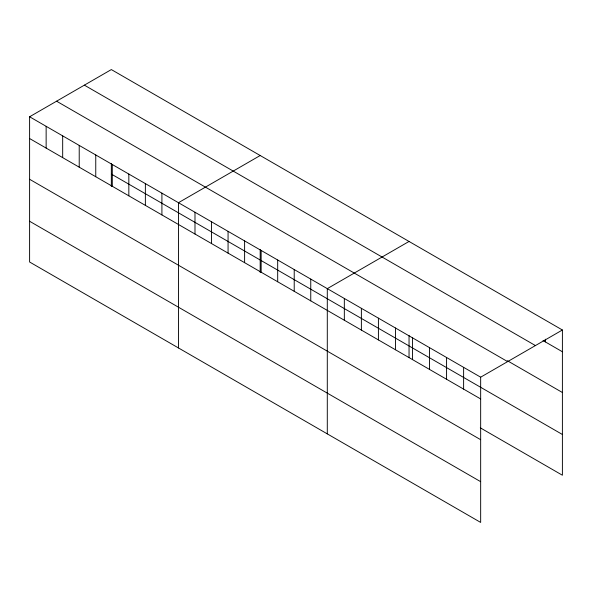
<?xml version="1.0" encoding="UTF-8"?>
<svg xmlns="http://www.w3.org/2000/svg" width="592" height="592" viewBox="0 0 592 592"><rect width="100%" height="100%" fill="white"/><g stroke="black" fill="none" stroke-linecap="round" stroke-linejoin="round"><path stroke-width="0.89" d="M29.6 116.772L480.66 377.185L480.66 522.425L29.6 262.004L29.6 116.772L111.34 69.575L562.4 329.996L562.4 475.228L480.297 427.824M260.191 155.518L178.451 202.708L178.451 347.941M409.042 241.455L327.295 288.644L327.295 433.884M480.66 377.185L562.4 329.996M543.034 340.578L562.4 351.759M84.367 85.152L535.427 345.565M507.411 360.75L562.4 392.503M56.573 101.195L507.633 361.616M111.34 174.07L562.4 434.484M29.6 138.535L480.66 398.949M29.6 179.28L480.66 439.693M29.6 221.26L480.66 481.673M545.358 339.201L545.358 341.917M463.617 367.351L463.617 389.114M446.575 357.509L446.575 379.272M429.54 347.674L429.54 369.438M412.498 337.832L412.498 359.603M409.042 335.449L409.042 357.457M395.456 327.998L395.456 349.761M378.414 318.163L378.414 339.926M361.379 308.321L361.379 330.084M344.337 298.486L344.337 320.25M310.756 279.098L310.756 300.862M294.217 269.552L294.217 291.316M277.685 259.999L277.685 281.762M261.146 250.453L261.146 272.216M260.191 249.506L260.191 272.409M244.607 240.9L244.607 262.67M228.068 231.354L228.068 253.117M211.529 221.808L211.529 243.571M194.99 212.254L194.99 234.025M161.912 193.162L161.912 214.926M145.373 183.609L145.373 205.372M128.834 174.063L128.834 195.826M112.295 164.517L112.295 186.28M111.34 163.57L111.34 186.465M95.756 154.963L95.756 176.727M79.217 145.417L79.217 167.181M62.678 135.871L62.678 157.635M46.139 126.318L46.139 148.081"/></g></svg>
